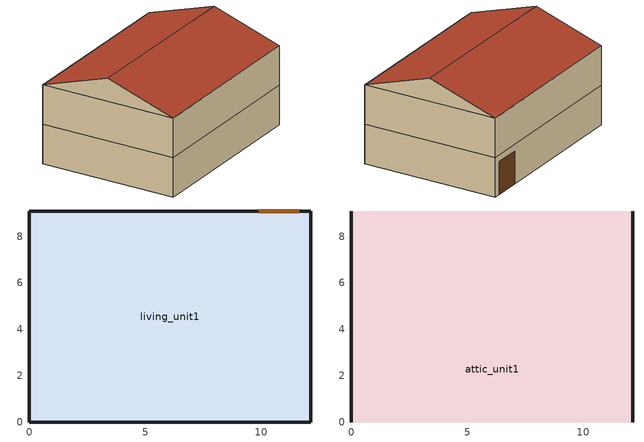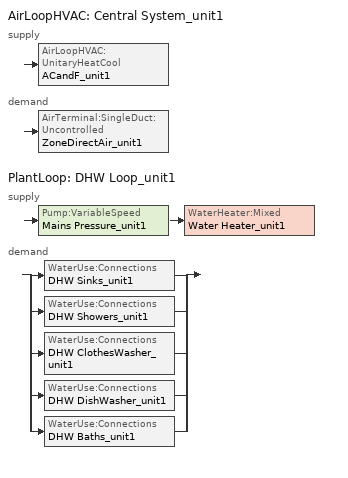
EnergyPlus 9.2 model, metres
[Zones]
living_unit1
 floor adiabatic (Interior Floor): 0,0 0,9.1 12.13,9.1 12.13,0 z2.59
 floor ground (Interior Floor): 0,0 0,9.1 12.13,9.1 12.13,0 z0
 wall outside (Exterior Wall): 0,0 12.13,0 12.13,9.1 0,9.1 0,0 z0:2.59; 0,0 12.13,0 12.13,9.1 0,9.1 0,0 z2.59:5.18
 door (Exterior Door): 11.63,9.1 9.89,9.1 z0:2.14
 ceiling to attic_unit1 (Interior Ceiling): 0,0 12.13,0 12.13,9.1 0,9.1 z5.18
attic_unit1
 wall outside (Gable_end): 12.13,0,5.18 12.13,9.1,5.18 12.13,4.55,6.7; 0,9.1,5.18 0,0,5.18 0,4.55,6.7
 roof outside (Exterior Roof): 0,0,5.18 12.13,0,5.18 12.13,4.55,6.7 0,4.55,6.7; 12.13,9.1,5.18 0,9.1,5.18 0,4.55,6.7 12.13,4.55,6.7
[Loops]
AirLoopHVAC 'Central System_unit1'
 supply: AirLoopHVAC:UnitaryHeatCool 'ACandF_unit1'
 demand: AirTerminal:SingleDuct:Uncontrolled 'ZoneDirectAir_unit1'
PlantLoop 'DHW Loop_unit1'
 supply: Pump:VariableSpeed 'Mains Pressure_unit1' > WaterHeater:Mixed 'Water Heater_unit1'
 demand: split
  | WaterUse:Connections 'DHW Sinks_unit1'
  | WaterUse:Connections 'DHW Showers_unit1'
  | WaterUse:Connections 'DHW ClothesWasher_unit1'
  | WaterUse:Connections 'DHW DishWasher_unit1'
  | WaterUse:Connections 'DHW Baths_unit1'
[Building]
SF+CZ5AWH+USA_IL_Chicago-OHare.Intl.AP.725300+oilfurnace+slab+IECC_2012: North Axis=0; Terrain=Suburbs; Loads Convergence Tolerance Value=0.04; Temperature Convergence Tolerance Value=0.4; Solar Distribution=FullExterior; Maximum Number of Warmup Days=25; Minimum Number of Warmup Days=6
[Site:Location]
Chicago Ohare Intl Ap_IL_USA Design_Conditions: Latitude=41.98; Longitude=-87.92; Time Zone=-6; Elevation=201
[SizingPeriod:DesignDay] Day of Month=21; DryBulb Temperature Range Modifier Type=DefaultMultipliers; Humidity Condition Type=Wetbulb; Barometric Pressure=98934; Rain Indicator=No; Snow Indicator=No; Daylight Saving Time Indicator=No
Name | Month | Day Type | Maximum DryBulb Temperature | Daily DryBulb Temperature Range | Wetbulb or DewPoint at Maximum DryBulb | Wind Speed | Wind Direction | Solar Model Indicator | Sky Clearness | ASHRAE Clear Sky Optical Depth for Beam Irradiance taub | ASHRAE Clear Sky Optical Depth for Diffuse Irradiance taud
Chicago Ohare Intl Ap Ann Htg 99.6% Condns DB | 1 | WinterDesignDay | -20 | 0 | -20 | 4.9 | 270 | ASHRAEClearSky | 0
Chicago Ohare Intl Ap Ann Clg .4% Condns DB=>MWB | 7 | SummerDesignDay | 33.3 | 10.5 | 23.7 | 5.2 | 230 | ASHRAETau |  | 0.455 | 2.05
[Site:WaterMainsTemperature]
Calculation Method=Correlation; Annual Average Outdoor Air Temperature=9.925; Maximum Difference In Monthly Average Outdoor Air Temperatures=28.7
[Material]
Name | Roughness | Thickness | Conductivity | Density | Specific Heat | Solar Absorptance | Thermal Absorptance | Visible Absorptance
sheathing_consol_layer | Rough | 0.0127 | 0.0940184 | 685.008 | 1172.332
ceil_consol_layer | Rough | 0.400206 | 0.0617176 | 41.9286 | 776.251
wall_consol_layer | Rough | 0.1397 | 0.057165 | 120.801 | 1036.26
Asphalt_shingle | MediumRough | 0.00633985 | 0.08186 | 1121.29 | 1255.2 | 0.75
cement_stucco | MediumSmooth | 0.01905 | 0.721 | 1865.58 | 878.64
syn_stucco | MediumSmooth | 0.003048 | 0.0865 | 400 | 878.64
Drywall_1/2in | MediumSmooth | 0.0127 | 0.16009 | 800.923 | 1087.84
OSB_5/8in | MediumSmooth | 0.015875 | 0.1163 | 544.627 | 1213.36
OSB_7/16in | MediumSmooth | 0.0111125 | 0.1163 | 544.627 | 1213.36
Plywood_3/4in | Rough | 0.01905 | 0.115458 | 544.68 | 674.54 | 0.7 | 0.9 | 0.7
Carpet_n_pad | MediumSmooth | 0.0254001 | 0.0601314 | 32.0369 | 836.8 | 0.7 | 0.9 | 0.7
OSB_1/2in | MediumSmooth | 0.0127 | 0.1163 | 544.627 | 1213.36 | 0.7 | 0.9 | 0.7
door_const | Smooth | 0.0396277 | 0.0720096 | 512.64 | 767.58
Std Wood 6inch | MediumSmooth | 0.15 | 0.12 | 540 | 1210 | 0.7 | 0.9 | 0.7
[Material:NoMass]
Bldg_paper_felt: Roughness=Smooth; Thermal Resistance=0.0105666
[Material:AirGap]
Air_4_in_vert: Thermal Resistance=0.158499
[Construction]
Exterior Wall: syn_stucco, sheathing_consol_layer, OSB_7/16in, wall_consol_layer, Drywall_1/2in
InteriorFurnishings: Std Wood 6inch
Interior Floor: Plywood_3/4in, Carpet_n_pad
Interior Ceiling: ceil_consol_layer, Drywall_1/2in
Exterior Roof: Asphalt_shingle, OSB_1/2in
Exterior Door: door_const
Gable_end: cement_stucco, Bldg_paper_felt, OSB_5/8in, Air_4_in_vert, Drywall_1/2in
[Zone] Multiplier=1
living_unit1; attic_unit1
[InternalMass]
Internalmass_unit1: Construction=InteriorFurnishings; Zone or ZoneList=living_unit1; Surface Area=9.89591
[Shading:Overhang] Height above Window or Door=0; Tilt Angle from WindowDoor=90; Left extension from WindowDoor Width=0; Right extension from WindowDoor Width=0; Depth=0.0152439
Name | Window or Door
Overhang_sdr_1.unit1 | Window_sdr_1.unit1
Overhang_sdr_2.unit1 | Window_sdr_2.unit1
[GroundHeatTransfer:Control]
gtp_control: Run Basement Preprocessor=no; Run Slab Preprocessor=yes
[GroundHeatTransfer:Slab:Materials]
NMAT Number of materials=2; ALBEDO Surface Albedo No Snow=0.16; ALBEDO Surface Albedo Snow=0.4; EPSLW Surface Emissivity No Snow=0.9; EPSLW Surface Emissivity Snow=0.9; Z0 Surface Roughness No Snow=0.75; Z0 Surface Roughness Snow=0.05; HIN Indoor HConv Downward Flow=6; HIN Indoor HConv Upward=9
[GroundHeatTransfer:Slab:MatlProps]
RHO Slab Material density=2300; RHO Soil Density=1200; CP Slab CP=650; CP Soil CP=1200; TCON Slab k=0.9; TCON Soil k=1
[GroundHeatTransfer:Slab:BoundConds]
EVTR Is surface evapotranspiration modeled=FALSE; FIXBC is the lower boundary at a fixed temperature=TRUE; TDEEPin=10; USRHflag Is the ground surface h specified by the user=FALSE
[GroundHeatTransfer:Slab:BldgProps]
IYRS Number of years to iterate=10; Shape Slab shape=0; HBLDG Building height=4; TIN1 January Indoor Average Temperature Setpoint=22.22; TIN2 February Indoor Average Temperature Setpoint=22.22; TIN3 March Indoor Average Temperature Setpoint=22.22; TIN4 April Indoor Average Temperature Setpoint=22.22; TIN5 May Indoor Average Temperature Setpoint=22.22; TIN6 June Indoor Average Temperature Setpoint=23.88; TIN7 July Indoor Average Temperature Setpoint=23.88; TIN8 August Indoor Average Temperature Setpoint=23.88; TIN9 September Indoor Average Temperature Setpoint=23.88; TIN10 October Indoor Average Temperature Setpoint=22.22; TIN11 November Indoor Average Temperature Setpoint=22.22; TIN12 December Indoor Average Temperature Setpoint=22.22; TINAmp Daily Indoor sine wave variation amplitude=0; ConvTol Convergence Tolerance=0.1
[GroundHeatTransfer:Slab:Insulation]
RINS R value of under slab insulation=0; DINS Width of strip of under slab insulation=0; RVINS R value of vertical insulation=1.761; ZVINS Depth of vertical insulation=1.5; IVINS Flag Is there vertical insulation=1
[GroundHeatTransfer:Slab:EquivalentSlab]
APRatio The area to perimeter ratio for this slab=2.59948; SLABDEPTH Thickness of slab on grade=0.1; CLEARANCE Distance from edge of slab to domain edge=15; ZCLEARANCE Distance from bottom of slab to domain bottom=15
[GroundHeatTransfer:Basement:SimParameters]
F Multiplier for the ADI solution=0.1; IYRS Maximum number of yearly iterations=15
[GroundHeatTransfer:Basement:MatlProps]
NMAT Number of materials in this domain=6; Density for Foundation Wall=2243; density for Floor Slab=2243; density for Ceiling=311; density for Soil=1500; density for Gravel=2000; density for Wood=449; Specific heat for foundation wall=880; Specific heat for floor slab=880; Specific heat for ceiling=1530; Specific heat for soil=840; Specific heat for gravel=720; Specific heat for wood=1530; Thermal conductivity for foundation wall=1.4; Thermal conductivity for floor slab=1.4; Thermal conductivity for ceiling=0.09; thermal conductivity for soil=1.1; thermal conductivity for gravel=1.9; thermal conductivity for wood=0.12
[GroundHeatTransfer:Basement:Insulation]
REXT R Value of any exterior insulation=3.3459; INSFULL Flag Is the wall fully insulated=True
[GroundHeatTransfer:Basement:SurfaceProps]
ALBEDO Surface albedo for No snow conditions=0.16; ALBEDO Surface albedo for snow conditions=0.4; EPSLN Surface emissivity No Snow=0.94; EPSLN Surface emissivity with Snow=0.86; VEGHT Surface roughness No snow conditions=6; VEGHT Surface roughness Snow conditions=0.25; PET Flag Potential evapotranspiration on=False
[GroundHeatTransfer:Basement:BldgData]
DWALL Wall thickness=0.2; DSLAB Floor slab thickness=0.243828; DGRAVXY Width of gravel pit beside basement wall=0.3; DGRAVZN Gravel depth extending above the floor slab=0.2; DGRAVZP Gravel depth below the floor slab=0.1
[GroundHeatTransfer:Basement:Interior]
COND Flag Is the basement conditioned=True; HIN Downward convection only heat transfer coefficient=0.92; HIN Upward convection only heat transfer coefficient=4.04; HIN Horizontal convection only heat transfer coefficient=3.08; HIN Downward combined convection and radiation heat transfer coefficient=6.13; HIN Upward combined convection and radiation heat transfer coefficient=9.26; HIN Horizontal combined convection and radiation heat transfer coefficient=8.29
[GroundHeatTransfer:Basement:ComBldg]
January average temperature=21; February average temperature=21; March average temperature=21; April average temperature=21; May average temperature=24; June average temperature=24; July average temperature=24; August average temperature=24; September average temperature=24; October average temperature=24; November average temperature=21; December average temperature=21; Daily variation sine wave amplitude=21
[GroundHeatTransfer:Basement:EquivSlab]
APRatio The area to perimeter ratio for this slab=2.59948; EquivSizing Flag=True
[GroundHeatTransfer:Basement:EquivAutoGrid]
CLEARANCE Distance from outside of wall to edge of 3D ground domain=15; SlabDepth Thickness of the floor slab=0.1; BaseDepth Depth of the basement wall below grade=1.21914
[People]
people_unit1: Zone or ZoneList=living_unit1; Number of People Schedule=Occupancy; Number of People Calculation Method=People; Number of People=3; Fraction Radiant=0; Sensible Heat Fraction=autocalculate; Activity Level Schedule=activity_sch; Enable ASHRAE 55 Comfort Warnings=No; Mean Radiant Temperature Calculation Type=ZoneAveraged
[Lights] Zone or ZoneList=living_unit1; Schedule=InteriorLightingHE; Design Level Calculation Method=Watts/Area; Return Air Fraction=0; Fraction Radiant=0.6; Fraction Visible=0.2; Fraction Replaceable=0
Name | Watts per Zone Floor Area
Living Hardwired Lighting1 | 1.26962
Living Plug-in Lighting1 | 0.478468
[ElectricEquipment] Zone or ZoneList=living_unit1
Name | Schedule | Design Level Calculation Method | Design Level | Fraction Latent | Fraction Radiant | Fraction Lost | EndUse Subcategory | Watts per Zone Floor Area
dishwasher1 | DishWasher | EquipmentLevel | 65.6988 | 0.15 | 0.6 | 0.25 | dishwasher
refrigerator1 | Refrigerator | EquipmentLevel | 91.0576 | 0 | 1 | 0 | refrigerator
clotheswasher1 | ClothesWasher | EquipmentLevel | 28.4784 | 0 | 0.8 | 0.2 | clotheswasher
electric_dryer1 | ClothesDryer | EquipmentLevel | 213.065 | 0.05 | 0.15 | 0.8 | electric_dryer
electric_range1 | CookingRange | EquipmentLevel | 248.154 | 0.3 | 0.4 | 0.3 | electric_range
television1 | InteriorLighting | EquipmentLevel | 0 | 0 | 1 | 0 | television
electric_mels1 | MiscPlugLoad | EquipmentLevel | 567.464 | 0.06 | 0.69 | 0.25 | electric_mels
IECC_Adj1 | MiscPlugLoad | Watts/Area |  | 0.062439 | 0.411909 | 0.251045 | IECC_adj | 1.54357
[ZoneInfiltration:EffectiveLeakageArea] Schedule=always_avail; Stack Coefficient=0.00029; Wind Coefficient=0.000231
Name | Zone | Effective Air Leakage Area
Living_ShermanGrimsrud_unit1 | living_unit1 | 357.403
AtticVent_unit1 | attic_unit1 | 370
[ZoneVentilation:DesignFlowRate]
Ventilation_unit1: Zone or ZoneList=living_unit1; Schedule=always_avail; Design Flow Rate Calculation Method=Flow/Zone; Design Flow Rate=0.0283168; Ventilation Type=Exhaust; Fan Pressure Rise=0; Fan Total Efficiency=1; Constant Term Coefficient=1; Temperature Term Coefficient=0; Velocity Term Coefficient=0; Velocity Squared Term Coefficient=0; Minimum Indoor Temperature=-100; Maximum Indoor Temperature=100; Delta Temperature=-100; Minimum Outdoor Temperature=-100; Maximum Outdoor Temperature=100; Maximum Wind Speed=40
[Exterior:Lights]
Name | Schedule | Design Level | EndUse Subcategory
Exterior-Lights_unit1 | ExteriorLighting | 52.1798 | Exterior-Lights
Garage-Lights_unit1 | InteriorLightingHE | 8.64338 | Garage-Lights
[DesignSpecification:OutdoorAir]
SZ_DSOA_living_unit1: Outdoor Air Method=Flow/Zone; Outdoor Air Flow per Person=0; Outdoor Air Flow per Zone=0.0283168
[Sizing:Zone]
living_unit1: Zone Cooling Design Supply Air Temperature Input Method=SupplyAirTemperature; Zone Cooling Design Supply Air Temperature=12; Zone Heating Design Supply Air Temperature Input Method=SupplyAirTemperature; Zone Heating Design Supply Air Temperature=50; Zone Cooling Design Supply Air Humidity Ratio=0.008; Zone Heating Design Supply Air Humidity Ratio=0.008; Design Specification Outdoor Air Object=SZ_DSOA_living_unit1; Cooling Design Air Flow Method=DesignDay; Cooling Minimum Air Flow per Zone Floor Area=0.000762; Heating Design Air Flow Method=DesignDay; Heating Maximum Air Flow per Zone Floor Area=0.002032; Heating Maximum Air Flow=0.141576; Heating Maximum Air Flow Fraction=0.3
[Sizing:System]
Central System_unit1: Type of Load to Size On=Sensible; Design Outdoor Air Flow Rate=autosize; Central Heating Maximum System Air Flow Ratio=1; Preheat Design Temperature=7; Preheat Design Humidity Ratio=0.008; Precool Design Temperature=11; Precool Design Humidity Ratio=0.008; Central Cooling Design Supply Air Temperature=12; Central Heating Design Supply Air Temperature=50; Type of Zone Sum to Use=NonCoincident; 100 Outdoor Air in Cooling=No; 100 Outdoor Air in Heating=No; Central Cooling Design Supply Air Humidity Ratio=0.008; Central Heating Design Supply Air Humidity Ratio=0.008; Cooling Supply Air Flow Rate Method=DesignDay; Heating Supply Air Flow Rate Method=DesignDay; Zone Maximum Outdoor Air Fraction=1; Cooling Design Capacity Method=CoolingDesignCapacity; Cooling Design Capacity=autosize; Heating Design Capacity Method=HeatingDesignCapacity; Heating Design Capacity=autosize; Central Cooling Capacity Control Method=OnOff
[Sizing:Plant]
DHW Loop_unit1: Loop Type=Heating; Design Loop Exit Temperature=48.8889; Loop Design Temperature Difference=5.55556
[ZoneControl:Thermostat]
Zone Thermostat_unit1: Zone or ZoneList=living_unit1; Control Type Schedule=zone_control_type; Control 1=thermostat_living Dual SP Control
[ThermostatSetpoint:DualSetpoint]
thermostat_living Dual SP Control: Heating Setpoint Temperature Schedule=heating_sch; Cooling Setpoint Temperature Schedule=cooling_sch
[AirTerminal:SingleDuct:Uncontrolled]
ZoneDirectAir_unit1: Availability Schedule=always_avail; Maximum Air Flow Rate=autosize
[Fan:OnOff]
Supply Fan_unit1: Availability Schedule=always_avail; Fan Total Efficiency=0.377; Pressure Rise=400; Maximum Flow Rate=autosize; Motor Efficiency=0.65; Motor In Airstream Fraction=1; EndUse Subcategory=General
[Coil:Cooling:DX:SingleSpeed]
DX Cooling Coil_unit1: Availability Schedule=always_avail; Gross Rated Total Cooling Capacity=autosize; Gross Rated Sensible Heat Ratio=autosize; Gross Rated Cooling COP=3.97009; Rated Air Flow Rate=autosize; Total Cooling Capacity Function of Temperature Curve=Cool-Cap-FT; Total Cooling Capacity Function of Flow Fraction Curve=ConstantCubic; Energy Input Ratio Function of Temperature Curve=Cool-EIR-FT; Energy Input Ratio Function of Flow Fraction Curve=ConstantCubic; Part Load Fraction Correlation Curve=Cool-PLF-fPLR
[Coil:Heating:Fuel]
Main Fuel heating coil_unit1: Availability Schedule=always_avail; Fuel Type=FuelOil#2; Burner Efficiency=0.78; Nominal Capacity=autosize
[AirLoopHVAC:UnitaryHeatCool]
ACandF_unit1: Availability Schedule=always_avail; Supply Air Fan Operating Mode Schedule=fan_cycle; Maximum Supply Air Temperature=80; Cooling Supply Air Flow Rate=autosize; Heating Supply Air Flow Rate=autosize; No Load Supply Air Flow Rate=0; Controlling Zone or Thermostat Location=living_unit1; Supply Fan=Supply Fan_unit1; Fan Placement=BlowThrough; Heating Coil=Main Fuel Heating Coil_unit1; Cooling Coil=DX Cooling Coil_unit1; Dehumidification Control Type=None
[AirLoopHVAC]
Central System_unit1: Design Supply Air Flow Rate=autosize
[Pump:VariableSpeed]
Mains Pressure_unit1: Design Maximum Flow Rate=autosize; Design Pump Head=1; Design Power Consumption=0; Motor Efficiency=1; Fraction of Motor Inefficiencies to Fluid Stream=0; Coefficient 1 of the Part Load Performance Curve=0; Coefficient 2 of the Part Load Performance Curve=1; Coefficient 3 of the Part Load Performance Curve=0; Coefficient 4 of the Part Load Performance Curve=0; Design Minimum Flow Rate=0; Pump Control Type=Intermittent
[WaterHeater:Mixed]
Water Heater_unit1: Tank Volume=0.196841; Setpoint Temperature Schedule=dhw_setpt; Deadband Temperature Difference=2; Maximum Temperature Limit=50; Heater Control Type=Cycle; Heater Maximum Capacity=autosize; Heater Minimum Capacity=0; Heater Ignition Minimum Flow Rate=0; Heater Fuel Type=FuelOil#1; Heater Thermal Efficiency=0.8; Ambient Temperature Indicator=Zone; Ambient Temperature Zone=living_unit1; Off Cycle Loss Coefficient to Ambient Temperature=6.27714; Off Cycle Loss Fraction to Zone=1; On Cycle Loss Coefficient to Ambient Temperature=6.27714; On Cycle Loss Fraction to Zone=1; Peak Use Flow Rate=0; Use Side Effectiveness=1; Source Side Effectiveness=1; Use Side Design Flow Rate=autosize; Source Side Design Flow Rate=0; Indirect Water Heating Recovery Time=1.5
[WaterHeater:Sizing]
Water Heater_unit1: Design Mode=ResidentialHUD-FHAMinimum; Number of Bedrooms=3; Number of Bathrooms=3
[PlantLoop]
DHW Loop_unit1: Fluid Type=Water; Plant Equipment Operation Scheme=DHW Loop Operation_unit1; Maximum Loop Temperature=100; Minimum Loop Temperature=0; Maximum Loop Flow Rate=autosize; Minimum Loop Flow Rate=0; Plant Loop Volume=autocalculate; Load Distribution Scheme=Optimal
[PlantEquipmentList]
DHW Plant Equipment_unit1: Water Heater_unit1
[PlantEquipmentOperation:HeatingLoad]
DHW Control Scheme_unit1: Load Range 1 Lower Limit=0; Load Range 1 Upper Limit=1000000000000000; Range 1 Equipment List=DHW Plant Equipment_unit1
[PlantEquipmentOperationSchemes]
DHW Loop Operation_unit1: Control Scheme 1=DHW Control Scheme_unit1; Control Scheme 1 Schedule=always_avail
[AvailabilityManager:Scheduled]
System availability: Schedule=always_avail
[SetpointManager:Scheduled]
DHW Loop Setpoint Manager_unit1: Control Variable=Temperature; Schedule=DHWSupplySetpoint; Setpoint Node or NodeList=DHW Supply Outlet Node_unit1
[WaterUse:Equipment] EndUse Subcategory=Domestic Hot Water
Name | Peak Flow Rate | Flow Rate Fraction Schedule | Target Temperature Schedule
Clothes Washer_unit1 | 1.62192e-06 | ClothesWasher | CWWaterTempSchedule
Dishwasher_unit1 | 6.36685e-07 | Dishwasher | DWWaterTempSchedule
Sinks_unit1 | 7.1934e-05 | BA_sink_sch | SSBWaterTempSchedule
Showers_unit1 | 0.000141975 | BA_shower_sch | SSBWaterTempSchedule
Baths_unit1 | 0.00027764 | BA_bath_sch | SSBWaterTempSchedule
[WaterUse:Connections] Drain Water Heat Exchanger Type=None
Name | Water Use Equipment 1
DHW Sinks_unit1 | Sinks_unit1
DHW Showers_unit1 | Showers_unit1
DHW ClothesWasher_unit1 | Clothes Washer_unit1
DHW DishWasher_unit1 | Dishwasher_unit1
DHW Baths_unit1 | Baths_unit1
[Schedule:Day:Hourly]
OccupancyDay: 1, 1, 1, 1, 1, 1, 1, 0.8831, 0.40861, 0.24189, 0.24189, 0.24189, 0.24189, 0.24189, 0.24189, 0.24189, 0.29498, 0.5531, 0.89693, 0.89693, 0.89693, 1, 1, 1
LightingDay: 0.0625, 0.0625, 0.0625, 0.0625, 0.1875, 0.390625, 0.4375, 0.390625, 0.171875, 0.117188, 0.117188, 0.117188, 0.117188, 0.117188, 0.117188, 0.203125, 0.4375, 0.609375, 0.820312, 0.984375, 1, 0.6875, 0.382812, 0.15625
ExteriorLightingDay: 1, 1, 1, 1, 1, 1, 0, 0, 0, 0, 0, 0, 0, 0, 0, 0, 0, 0, 1, 1, 1, 1, 1, 1
LightingDay_EELighting: 0.06875, 0.06875, 0.06875, 0.06875, 0.20625, 0.429688, 0.48125, 0.429688, 0.189062, 0.128906, 0.128906, 0.128906, 0.128906, 0.128906, 0.128906, 0.223438, 0.48125, 0.670312, 0.902344, 1, 1, 0.75625, 0.421094, 0.171875
RefrigeratorDay: 0.8, 0.782696, 0.765594, 0.742857, 0.731388, 0.731388, 0.75996, 0.8, 0.817103, 0.828571, 0.8, 0.8, 0.839839, 0.839839, 0.828571, 0.839839, 0.885714, 0.971429, 1, 0.971429, 0.942857, 0.925553, 0.885714, 0.828571
MiscPlugLoadDay: 0.60749, 0.559339, 0.552853, 0.545071, 0.524481, 0.585279, 0.676232, 0.718547, 0.60749, 0.517023, 0.529183, 0.529345, 0.520428, 0.538424, 0.568742, 0.600357, 0.710117, 0.862678, 0.936608, 0.966764, 1, 0.976654, 0.845169, 0.734436
CookingRangeDay: 0.0471585, 0.0471585, 0.0235459, 0.0235459, 0.0471585, 0.0707044, 0.165088, 0.283018, 0.306564, 0.320771, 0.283018, 0.330176, 0.377335, 0.306564, 0.292423, 0.377335, 0.613194, 1, 0.778348, 0.400947, 0.235859, 0.165088, 0.103722, 0.0707044
DishwasherWeekday: 0.116246, 0.051648, 0.0386982, 0.025824, 0.025824, 0.0774721, 0.15502, 0.232568, 0.439387, 0.491035, 0.426437, 0.361839, 0.310115, 0.348889, 0.284291, 0.271342, 0.284291, 0.374713, 0.65908, 0.84, 0.684904, 0.503985, 0.335939, 0.232568
DishwasherWeekend: 0.124549, 0.0553372, 0.0414623, 0.0276686, 0.0276686, 0.0830058, 0.166093, 0.24918, 0.470772, 0.526109, 0.456897, 0.387685, 0.332266, 0.37381, 0.304598, 0.290723, 0.304598, 0.401479, 0.706158, 0.9, 0.733826, 0.539984, 0.359935, 0.24918
DishwasherVacation; ClothesWasherVacation; ClothesDryerVacation: 0, 0, 0, 0, 0, 0, 0, 0, 0, 0, 0, 0, 0, 0, 0, 0, 0, 0, 0, 0, 0, 0, 0, 0
ClothesWasherWeekday: 0.0799138, 0.063914, 0.0319142, 0.0319142, 0.063914, 0.0959137, 0.191827, 0.41574, 0.623653, 0.735652, 0.719652, 0.639653, 0.575653, 0.511739, 0.44774, 0.41574, 0.43174, 0.41574, 0.41574, 0.41574, 0.41574, 0.39974, 0.271827, 0.143913
ClothesWasherWeekend: 0.0977669, 0.0781926, 0.039044, 0.039044, 0.0781926, 0.117341, 0.234682, 0.508618, 0.76298, 0.9, 0.880426, 0.782554, 0.704257, 0.626064, 0.547767, 0.508618, 0.528193, 0.508618, 0.508618, 0.508618, 0.508618, 0.489044, 0.332554, 0.176064
ClothesDryerWeekday: 0.0996819, 0.0598091, 0.0398727, 0.0199364, 0.0398727, 0.0598091, 0.159491, 0.318982, 0.486427, 0.685791, 0.785473, 0.817391, 0.7456, 0.677837, 0.610073, 0.578155, 0.558218, 0.546236, 0.518346, 0.510391, 0.5263, 0.546236, 0.4386, 0.239236
ClothesDryerWeekend: 0.121951, 0.0731707, 0.0487805, 0.0243902, 0.0487805, 0.0731707, 0.195122, 0.390244, 0.595097, 0.839, 0.960951, 1, 0.91217, 0.829268, 0.746366, 0.707317, 0.682927, 0.668268, 0.634146, 0.624415, 0.643878, 0.668268, 0.536585, 0.292683
[Schedule:Week:Compact]
RefrigeratorWeek: For: AllDays, RefrigeratorDay
MiscPlugLoadWeek: For: AllDays, MiscPlugLoadDay
CookingRangeWeek: For: AllDays, CookingRangeDay
DishwasherWeek: For: Weekdays, DishwasherWeekday, For: CustomDay1, DishwasherVacation, For: AllOtherDays, DishwasherWeekend
ClothesWasherWeek: For: Weekdays, ClothesWasherWeekday, For: CustomDay1, ClothesWasherVacation, For: AllOtherDays, ClothesWasherWeekend
ClothesDryerWeek: For: Weekdays, ClothesDryerWeekday, For: CustomDay1, ClothesDryerVacation, For: AllOtherDays, ClothesDryerWeekend
OccupancyWeek: AllDays, OccupancyDay
LightingProfileWeek: For: AllDays, LightingDay
LightingProfileWeek_EELighting: For: AllDays, LightingDay_EELighting
ExteriorLightingProfileWeek: For: AllDays, ExteriorLightingDay
[Schedule:Year]
Occupancy: OccupancyWeek, 1, 1, 12, 31
InteriorLighting: LightingProfileWeek, 1, 1, 12, 31
InteriorLightingHE: LightingProfileWeek_EELighting, 1, 1, 12, 31
ExteriorLighting: ExteriorLightingProfileWeek, 1, 1, 12, 31
Refrigerator: RefrigeratorWeek, 1, 1, 12, 31
MiscPlugLoad: MiscPlugLoadWeek, 1, 1, 12, 31
CookingRange: CookingRangeWeek, 1, 1, 12, 31
Dishwasher: DishwasherWeek, 1, 1, 12, 31
ClothesWasher: ClothesWasherWeek, 1, 1, 12, 31
ClothesDryer: ClothesDryerWeek, 1, 1, 12, 31
[Schedule:Compact]
BA_shower_sch: Through: 12/31, For: AllDays, Until: 1:00, 0.00205407, Until: 2:00, 0.000933667, Until: 3:00, 0.0005602, Until: 4:00, 0.000933667, Until: 5:00, 0.00261427, Until: 6:00, 0.00971013, Until: 7:00, 0.0220345, Until: 8:00, 0.0218478, Until: 9:00, 0.0177397, Until: 10:00, 0.0138183, Until: 11:00, 0.011204, Until: 12:00, 0.00877647, Until: 13:00, 0.00634893, Until: 14:00, 0.00541527, Until: 15:00, 0.00485507, Until: 16:00, 0.00466833, Until: 17:00, 0.005602, Until: 18:00, 0.0072826, Until: 19:00, 0.0078428, Until: 20:00, 0.0078428, Until: 21:00, 0.0078428, Until: 22:00, 0.00765607, Until: 23:00, 0.00541527, Until: 24:00, 0.0039214
BA_bath_sch: Through: 12/31, For: AllDays, Until: 1:00, 0.000191182, Until: 2:00, 9.55909e-05, Until: 3:00, 9.55909e-05, Until: 4:00, 9.55909e-05, Until: 5:00, 0.000191182, Until: 6:00, 0.000454057, Until: 7:00, 0.0010993, Until: 8:00, 0.00138607, Until: 9:00, 0.00157725, Until: 10:00, 0.00138607, Until: 11:00, 0.0010993, Until: 12:00, 0.00083642, Until: 13:00, 0.00074083, Until: 14:00, 0.000549648, Until: 15:00, 0.000549648, Until: 16:00, 0.000549648, Until: 17:00, 0.000932011, Until: 18:00, 0.0010993, Until: 19:00, 0.00184012, Until: 20:00, 0.00238977, Until: 21:00, 0.00238977, Until: 22:00, 0.00184012, Until: 23:00, 0.00157725, Until: 24:00, 0.000932011
BA_sink_sch: Through: 12/31, For: AllDays, Until: 1:00, 0.00460158, Until: 2:00, 0.00230079, Until: 3:00, 0.00164342, Until: 4:00, 0.00164342, Until: 5:00, 0.00230079, Until: 6:00, 0.00591632, Until: 7:00, 0.0138047, Until: 8:00, 0.0203784, Until: 9:00, 0.0216932, Until: 10:00, 0.0203784, Until: 11:00, 0.0177489, Until: 12:00, 0.0164342, Until: 13:00, 0.0161055, Until: 14:00, 0.0147908, Until: 15:00, 0.0141334, Until: 16:00, 0.0134761, Until: 17:00, 0.0157768, Until: 18:00, 0.0213645, Until: 19:00, 0.0246513, Until: 20:00, 0.0226792, Until: 21:00, 0.018735, Until: 22:00, 0.0157768, Until: 23:00, 0.0131474, Until: 24:00, 0.00887447
activity_sch: Through: 12/31, For: AllDays, Until: 24:00, 117.28
zone_control_type: Through: 12/31, For: AllDays, Until 24:00, 4
dhw_setpt: Through: 12/31, For: AllDays, Until 24:00, 48
always_avail: Through: 12/31, For: AllDays, Until: 24:00, 1
heating_sch: Through: 12/31, For: AllDays, Until: 24:00, 22.22
cooling_sch: Through: 12/31, For: AllDays, Until: 24:00, 23.88
fan_cycle: Through: 12/31, For: AllDays, Until: 24:00, 0
[Schedule:Constant]
Name | Hourly Value
DWWaterTempSchedule; CWWaterTempSchedule; DHWSupplySetpoint | 48.8889
SSBWaterTempSchedule | 40.5556
[Curve:Quadratic]
Cool-PLF-fPLR: Coefficient1 Constant=0.801414; Coefficient2 x=0.237447; Coefficient3 x2=-0.0393773; Minimum Value of x=0; Maximum Value of x=1; Minimum Curve Output=0.7; Maximum Curve Output=1
[Curve:Cubic]
ConstantCubic: Coefficient1 Constant=1; Coefficient2 x=0; Coefficient3 x2=0; Coefficient4 x3=0; Minimum Value of x=-100; Maximum Value of x=100
[Curve:Biquadratic] Minimum Value of x=-100; Maximum Value of x=100; Minimum Value of y=-100; Maximum Value of y=100
Name | Coefficient1 Constant | Coefficient2 x | Coefficient3 x2 | Coefficient4 y | Coefficient5 y2 | Coefficient6 xy
Cool-Cap-fT | 1.26489 | -0.035055 | 0.00211086 | -0.00152689 | -7.0308e-06 | -0.000469184
Cool-EIR-fT | 0.384024 | 0.0296967 | -0.00113293 | 0.00649067 | 0.000262699 | -0.000120722
